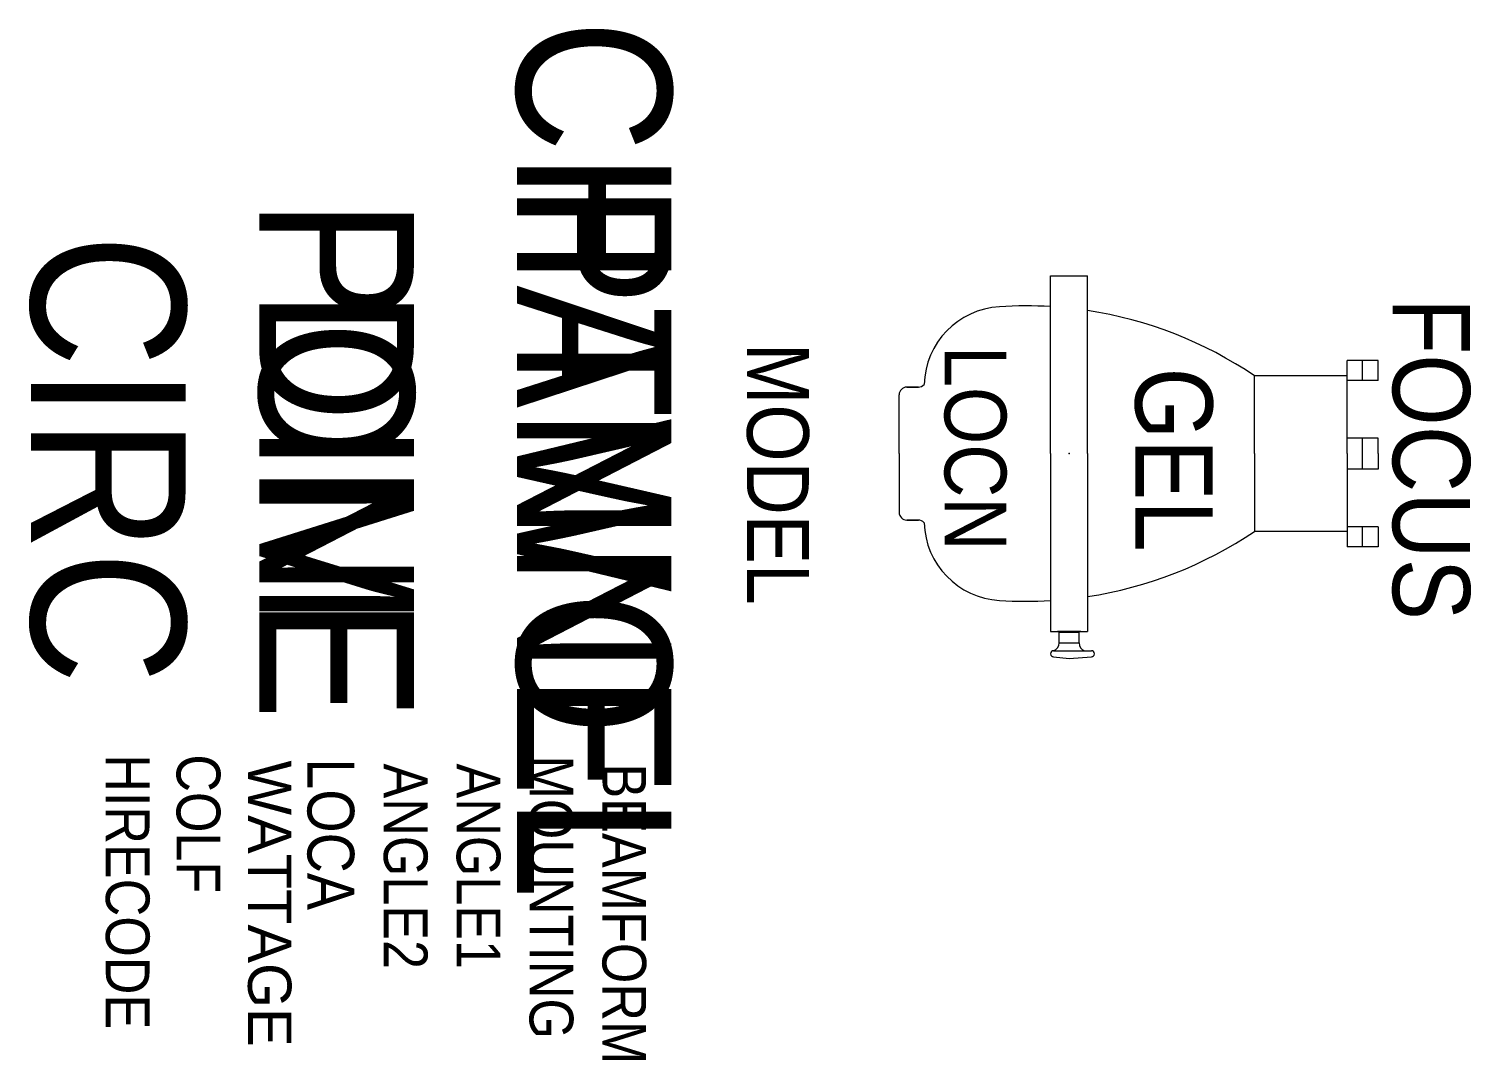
# Model space of a CAD drawing. Extents: x 1737 to 2670, y -1992 to -1325.
import ezdxf
from ezdxf.enums import TextEntityAlignment as Align

# ---------------------------------------------------------------- set-up
doc = ezdxf.new("R2010")
doc.units = 0
doc.layers.get('0').update_dxf_attribs({"linetype": 'CONTINUOUS'})
for name, color, linetype in [('CHANNEL', 3, 'CONTINUOUS'), ('CIRC', 6, 'CONTINUOUS'), ('DIMMER', 4, 'CONTINUOUS'), ('FOCUS', 2, 'CONTINUOUS'), ('GEL', 1, 'CONTINUOUS'), ('LANTERNS', 4, 'CONTINUOUS'), ('LOCATION', 7, 'CONTINUOUS'), ('MODEL', 6, 'CONTINUOUS'), ('PATCH', 5, 'CONTINUOUS'), ('PATCH2', 5, 'CONTINUOUS')]:
    doc.layers.add(name, color=color, linetype=linetype)

msp = doc.modelspace()

# ---------------------------------------------------------------- linework, layer by layer
for p, q in [((2397.95, -1599.31), (2397.95, -1484.31)), ((2397.95, -1484.31), (2421.95, -1484.31)), ((2421.95, -1599.31), (2421.95, -1484.31)), ((2589.95, -1599.31), (2589.95, -1539.02)), ((2609.95, -1539.02), (2589.95, -1539.02)), ((2599.95, -1552.02), (2599.95, -1539.02)), ((2609.95, -1552.02), (2609.95, -1539.02)), ((2589.95, -1549.02), (2529.95, -1549.02)), ((2529.95, -1599.31), (2529.95, -1549.02)), ((2304.95, -1556.31), (2312.38, -1556.31)), ((2312.38, -1556.31), (2304.95, -1556.31)), ((2609.95, -1552.02), (2589.95, -1552.02)), ((2299.95, -1599.31), (2299.95, -1561.31)), ((2609.95, -1589.31), (2589.95, -1589.31)), ((2599.95, -1609.31), (2599.95, -1589.31)), ((2609.95, -1599.31), (2609.95, -1589.31)), ((2299.95, -1599.31), (2299.95, -1637.31)), ((2397.95, -1599.31), (2397.95, -1714.31)), ((2421.95, -1599.31), (2421.95, -1714.31)), ((2529.95, -1599.31), (2529.95, -1649.6)), ((2589.95, -1599.31), (2589.95, -1659.6)), ((2609.95, -1599.31), (2609.95, -1609.31)), ((2609.95, -1609.31), (2589.95, -1609.31)), ((2312.38, -1642.31), (2304.95, -1642.31)), ((2304.95, -1642.31), (2312.38, -1642.31)), ((2589.95, -1649.6), (2529.95, -1649.6)), ((2609.95, -1646.6), (2589.95, -1646.6)), ((2599.95, -1659.6), (2599.95, -1646.6)), ((2609.95, -1646.6), (2609.95, -1659.6)), ((2609.95, -1659.6), (2589.95, -1659.6)), ((2397.95, -1714.31), (2421.95, -1714.31)), ((2402.45, -1714.31), (2417.45, -1714.31)), ((2417.45, -1714.31), (2402.45, -1714.31)), ((2403.45, -1721.81), (2403.45, -1714.31)), ((2416.45, -1715.06), (2403.45, -1715.06)), ((2416.45, -1721.81), (2416.45, -1714.31)), ((2399.95, -1726.81), (2424.36, -1726.81)), ((2403.45, -1721.81), (2416.45, -1721.81)), ((2399.95, -1730.81), (2409.95, -1731.81)), ((2409.95, -1731.81), (2424.36, -1730.81))]:
    msp.add_line(p, q)
for centre, radius, start, end in [((2367.85, -1555.93), 51.7, 93.21118, 178.50437), ((2382.03, -1768.13), 264.38, 86.54619, 93.70262), ((2382.03, -1768.13), 264.38, 55.97665, 81.31377), ((2304.95, -1561.31), 5, 90, 180), ((2312.38, -1551.31), 5, 270, 319.15014), ((2304.95, -1637.31), 5, 180, 270), ((2312.38, -1647.31), 5, 40.84986, 90), ((2367.85, -1642.69), 51.7, 181.49563, 266.78882), ((2382.03, -1430.48), 264.38, 278.68623, 304.02335), ((2382.03, -1430.48), 264.38, 266.29738, 273.45381), ((2399.95, -1728.81), 2, 90, 270), ((2398.38, -1721.98), 5.08, 288.04731, 1.96865), ((2421.44, -1722.04), 4.99, 177.31836, 252.66568), ((2424.36, -1728.81), 2, 270, 90)]:
    msp.add_arc(centre, radius, start, end)
msp.add_point((2409.95, -1599.31))

# ---------------------------------------------------------------- texts
at = {"layer": 'CHANNEL', "width": 0.89}
msp.add_attdef('CHANNEL', text='', height=100, rotation=270, dxfattribs=at).set_placement((2052.53, -1602.92), align=Align.CENTER)
at = {"layer": 'CIRC', "width": 0.89}
msp.add_attdef('CIRC', text='', height=100, rotation=270, dxfattribs=at).set_placement((1738.09, -1602.92), align=Align.CENTER)
at = {"layer": 'DIMMER', "width": 0.89}
msp.add_attdef('DIM', text='', height=100, rotation=270, dxfattribs=at).set_placement((1885.87, -1602.06), align=Align.CENTER)
at = {"layer": 'FOCUS', "color": 30, "width": 0.89}
msp.add_attdef('FOCUS', text='', height=50, rotation=270, dxfattribs=at).set_placement((2619.44, -1602.82), align=Align.CENTER)
at = {"layer": 'GEL', "width": 0.89}
msp.add_attdef('GEL', text='', height=50, rotation=270, dxfattribs=at).set_placement((2452.8, -1603.17), align=Align.CENTER)
at = {"layer": 'LANTERNS', "color": 0, "width": 0.89, "flags": 1}
for tag, p, s, height in [('HIRECODE', (1786.48, -1793.81), '', 28.3), ('COLF', (1832.3, -1793.85), '1', 28.3), ('LOCA', (1916.99, -1796.44), '', 30.26), ('ANGLE2', (1966.4, -1799.76), '40', 28.305), ('ANGLE1', (2013.57, -1799.76), '10', 28.305), ('MOUNTING', (2060.74, -1794.56), 'STANDARD HOOK CLAMP', 28.3047), ('BEAMFORM', (2107.92, -1799.76), 'C', 28.3)]:
    msp.add_attdef(tag, p, s, height=height, rotation=270, dxfattribs=at)
at = {"layer": 'LANTERNS', "color": 0, "flags": 1}
msp.add_attdef('WATTAGE', (1878.55, -1797.8), '500', height=28, rotation=270, dxfattribs=at)
at = {"layer": 'LOCATION', "width": 0.89}
msp.add_attdef('LOCN', text='', height=40, rotation=270, dxfattribs=at).set_placement((2329.36, -1595.87), align=Align.CENTER)
at = {"layer": 'MODEL', "width": 0.89}
msp.add_attdef('MODEL', text='P23', height=40, rotation=270, dxfattribs=at).set_placement((2201.52, -1612.47), align=Align.CENTER)
at = {"layer": 'PATCH', "width": 0.89}
msp.add_attdef('PONE', text='', height=100, rotation=270, dxfattribs=at).set_placement((1885.87, -1602.92), align=Align.CENTER)
at = {"layer": 'PATCH2', "width": 0.89}
msp.add_attdef('PTWO', text='', height=100, rotation=270, dxfattribs=at).set_placement((2052.53, -1602.92), align=Align.CENTER)

doc.saveas('drawing.dxf')
